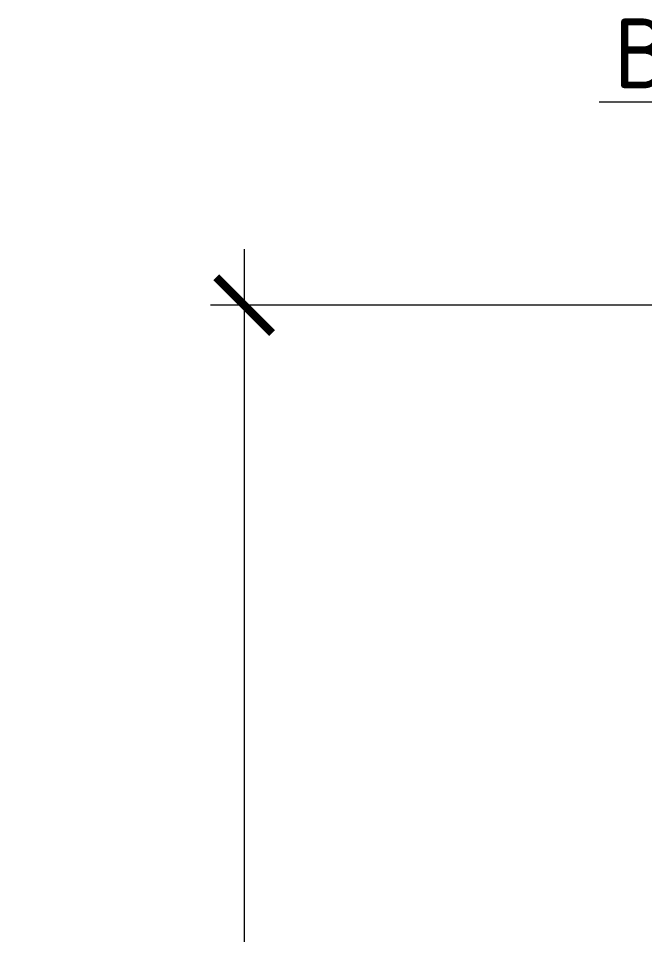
# Model space of a CAD drawing. Header units: millimetres. Extents: x -65574 to 111613, y -106550 to -50518.
# Drawn here: x 11889 to 13010, y -93679 to -92039 of the extents above; entities that cross this region are included whole.
import ezdxf
from ezdxf import colors
from ezdxf.entities.mleader import LeaderData, LeaderLine
from ezdxf.math import Vec2, Vec3

# ---------------------------------------------------------------- set-up
doc = ezdxf.new("R2010")
doc.units = ezdxf.units.MM
doc.layers.get('Defpoints').update_dxf_attribs({"color": 6})
doc.layers.add('Dim', color=11, linetype='Continuous', lineweight=13)
doc.styles.add('GOST-2.304_Type-B', font='GOST Common.ttf')
doc.dimstyles.new('УРСТ', dxfattribs={"dimtxt": 2.5, "dimasz": 2, "dimexe": 1.2, "dimexo": 1.5, "dimtad": 1, "dimdec": 0, "dimrnd": 1, "dimtxsty": 'GOST-2.304_Type-B', "dimblk": 'ARCHTICK', "dimcen": 2, "dimdle": 2, "dimazin": 3, "dimtfac": 1, "dimtdec": 0, "dimtmove": 1, "dimatfit": 0, "dimldrblk": 'NONE', "dimlwd": 15, "dimlwe": 15})

# ---------------------------------------------------------------- blocks, each defined once
blk = doc.blocks.new('_ArchTick')
at = {"color": 0, "linetype": 'ByBlock', "const_width": 0.15}
blk.add_lwpolyline([(-0.5, -0.5), (0.5, 0.5)], dxfattribs=at)
blk = doc.blocks.new('*D161')
at = {"color": 0, "lineweight": 15, "transparency": 16777216}
for p, q in [((12293.5, -92452.8), (12293.5, -101102.8)), ((13134.3, -92552.8), (12233.5, -92552.8)), ((13134.3, -101002.8), (12233.5, -101002.8))]:
    blk.add_line(p, q, dxfattribs=at)
at = {"layer": 'Defpoints', "color": 0, "lineweight": -2, "transparency": 16777216}
for p in [(13209.3, -92552.8), (12293.5, -101002.8), (13209.3, -101002.8)]:
    blk.add_point(p, dxfattribs=at)
at = {"color": 0, "lineweight": 15, "transparency": 16777216, "xscale": 100, "yscale": 100, "zscale": 100}
for p, rotation in [((12293.5, -92552.8), 90), ((12293.5, -101002.8), 270)]:
    blk.add_blockref('_ArchTick', p, dxfattribs=dict(at, rotation=rotation))
at = {"color": 0, "lineweight": -2, "transparency": 16777216, "insert": (12199.8, -96777.8), "char_height": 125, "attachment_point": 5, "rotation": 90, "style": 'GOST-2.304_Type-B'}
blk.add_mtext('\\A1;8450', dxfattribs=at)
blk = doc.blocks.new('_None')

msp = doc.modelspace()

# ---------------------------------------------------------------- dimensions: what is measured, and where the dimension line sits
at = {"color": 0, "lineweight": -2}
dim = msp.add_linear_dim(base=(12293.5, -101002.8), p1=(13209.3, -92552.8), p2=(13209.3, -101002.8), angle=90, dimstyle='УРСТ', override={"dimscale": 0}, dxfattribs=at)
dim.commit()
dim.dimension.update_dxf_attribs({"geometry": '*D161', "text_midpoint": (12199.8, -96777.8)})

# ---------------------------------------------------------------- leaders
at = {"layer": 'Dim', "color": 0, "lineweight": 15, "ltscale": 100}
ml = msp.add_multileader_mtext('Standard', dxfattribs=at)
ml.set_content('{\\C0;В}', color=2, style='GOST-2.304_Type-B')
ml.set_leader_properties(linetype='ByLayer', lineweight=13)
ml.set_arrow_properties(name='NONE')
ml.build(insert=Vec2(0, 0))
ml.multileader.update_dxf_attribs({"has_dogleg": 0, "text_left_attachment_type": 6, "text_right_attachment_type": 6, "dogleg_length": 0, "arrow_head_size": 125, "scale": 50})
ctx = ml.context
ctx.base_point, ctx.scale, ctx.char_height, ctx.arrow_head_size, ctx.landing_gap_size, ctx.plane_origin = Vec3(12867.3, -92189.5), 50, 125, 125, 100, Vec3(6137.6, -95810.2)
ctx.left_attachment, ctx.right_attachment, ctx.text_align_type = 6, 6, 1
notes = []
notes.append((ctx, [(1, (1, 1, 0), (13142.3, -92189.5), (-1, 0), 0, [(1, [(13297.7, -92412.6)], 0, [])])]))
ctx.mtext.insert, ctx.mtext.width, ctx.mtext.alignment, ctx.mtext.flow_direction = Vec3(13004.8, -92039.5), 278.609, 2, 5
for ctx, leaders in notes:
    for number, flags, end, landing, length, lines in leaders:
        leader = LeaderData()
        leader.index, (leader.has_last_leader_line, leader.has_dogleg_vector, leader.attachment_direction) = number, flags
        leader.last_leader_point, leader.dogleg_vector, leader.dogleg_length = Vec3(end), Vec3(landing), length
        for number, points, colour, breaks in lines:
            line = LeaderLine()
            line.index, line.vertices, line.color, line.breaks = number, Vec3.list(points), colors.encode_raw_color(colour), breaks
            leader.lines.append(line)
        ctx.leaders.append(leader)

doc.saveas('drawing.dxf')
